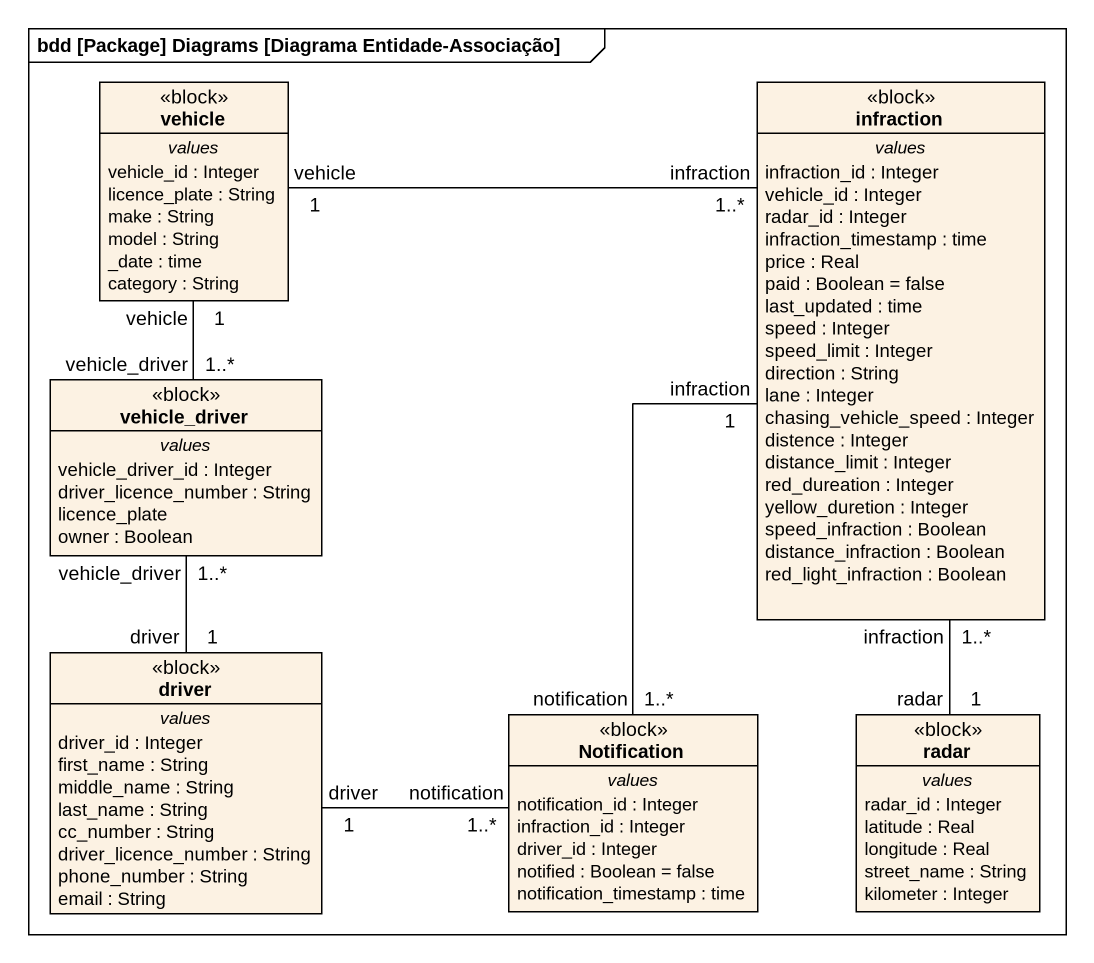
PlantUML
@startuml
mainframe bdd [Package] Diagrams [Diagrama Entidade-Associação]
hide circle
hide empty members
class vehicle <<block>> {
  -- values --
  vehicle_id : Integer
  licence_plate : String
  make : String
  model : String
  _date : time
  category : String
}
class infraction <<block>> {
  -- values --
  infraction_id : Integer
  vehicle_id : Integer
  radar_id : Integer
  infraction_timestamp : time
  price : Real
  paid : Boolean = false
  last_updated : time
  speed : Integer
  speed_limit : Integer
  direction : String
  lane : Integer
  chasing_vehicle_speed : Integer
  distence : Integer
  distance_limit : Integer
  red_dureation : Integer
  yellow_duretion : Integer
  speed_infraction : Boolean
  distance_infraction : Boolean
  red_light_infraction : Boolean
}
class vehicle_driver <<block>> {
  -- values --
  vehicle_driver_id : Integer
  driver_licence_number : String
  licence_plate
  owner : Boolean
}
class driver <<block>> {
  -- values --
  driver_id : Integer
  first_name : String
  middle_name : String
  last_name : String
  cc_number : String
  driver_licence_number : String
  phone_number : String
  email : String
}
class Notification <<block>> {
  -- values --
  notification_id : Integer
  infraction_id : Integer
  driver_id : Integer
  notified : Boolean = false
  notification_timestamp : time
}
class radar <<block>> {
  -- values --
  radar_id : Integer
  latitude : Real
  longitude : Real
  street_name : String
  kilometer : Integer
}
infraction "infraction\n1..*" -left- "vehicle\n1" vehicle
infraction "infraction\n1..*" -- "radar\n1" radar
vehicle_driver "vehicle_driver\n1..*" -up- "vehicle\n1" vehicle
vehicle_driver "1..*\nvehicle_driver" -- "driver\n1" driver
Notification "notification\n1..*" -up- "infraction\n1" infraction
Notification "notification\n1..*" -left- "driver\n1" driver
@enduml
